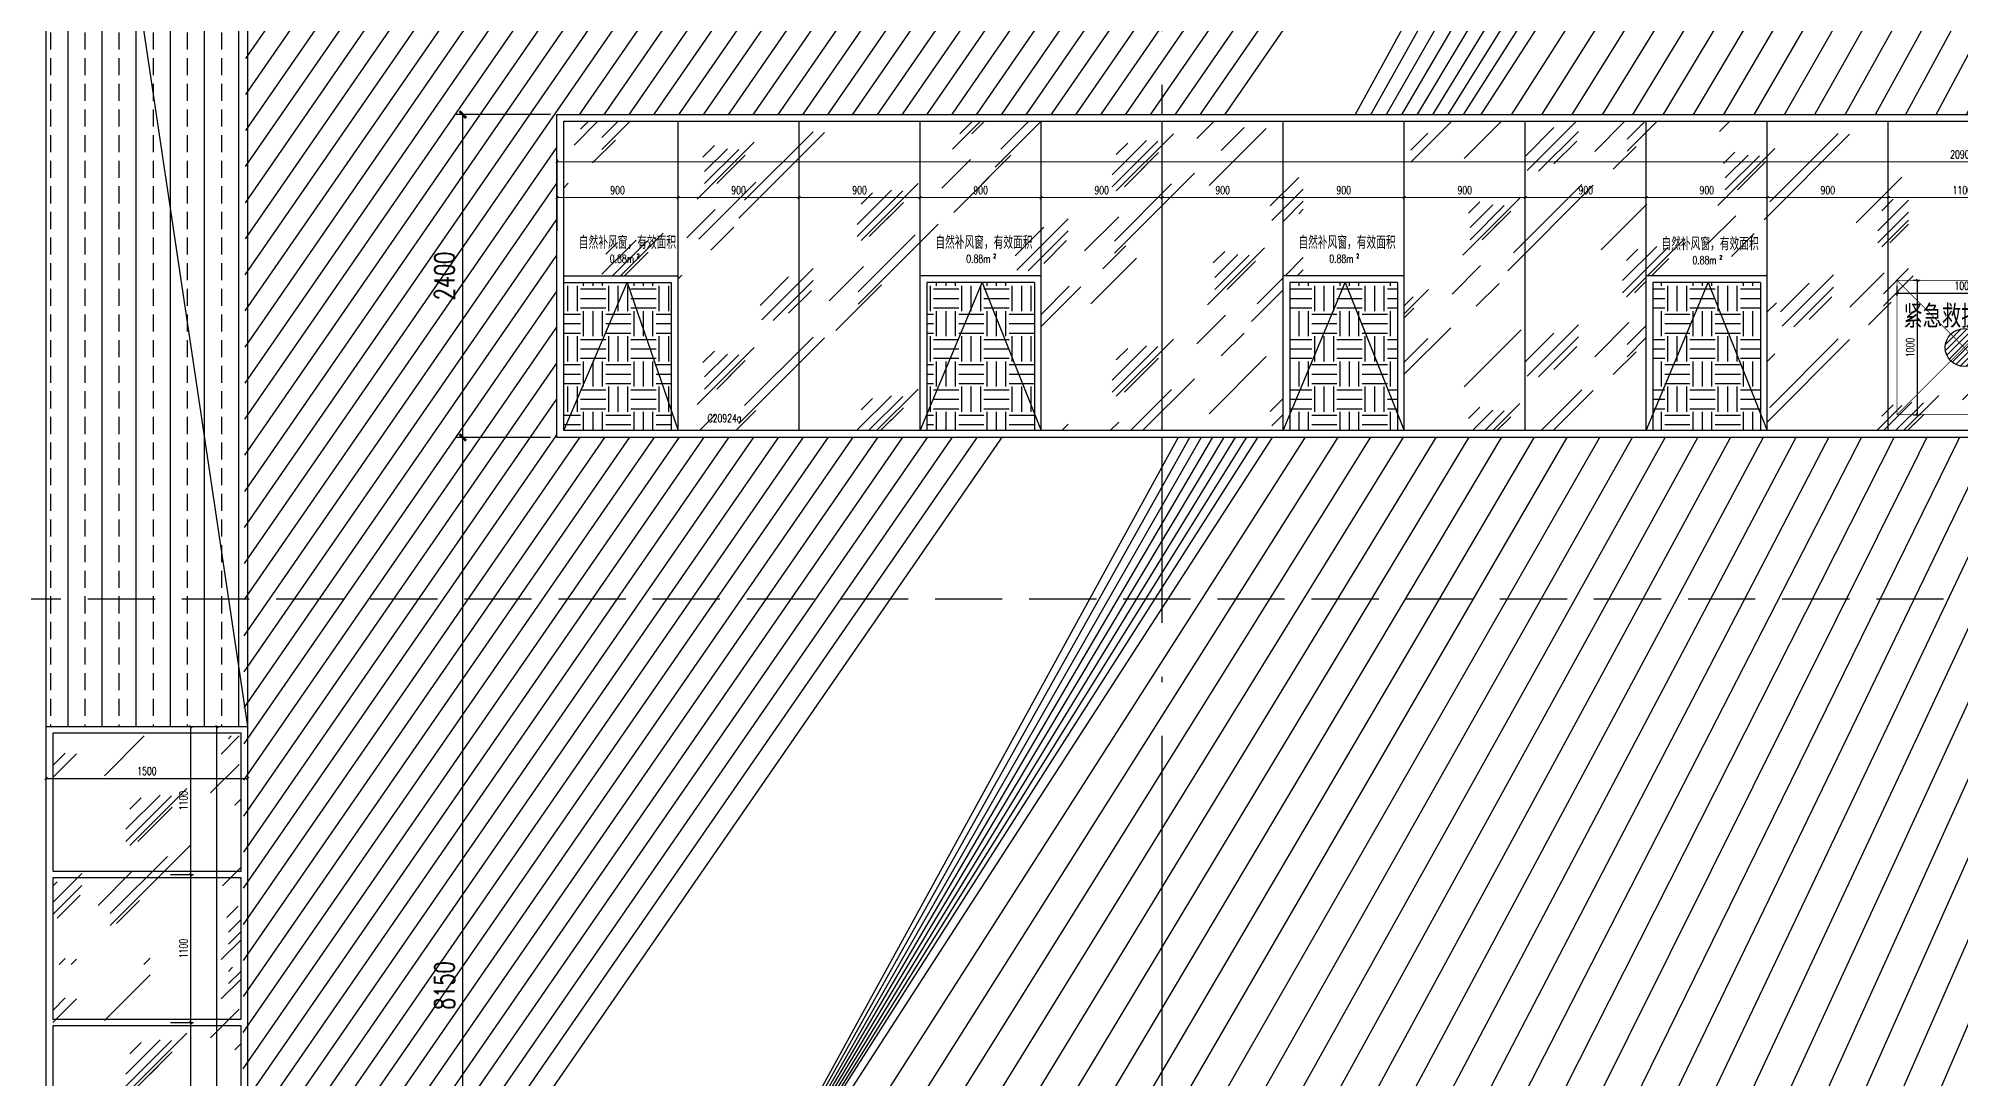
# Model space of a CAD drawing. Extents: x -4210259 to 293730, y -7499 to 868879.
# Drawn here: x -186656 to -172362, y 523021 to 530753 of the extents above; entities that cross this region are included whole.
import ezdxf

# ---------------------------------------------------------------- set-up
doc = ezdxf.new("R2010")
doc.units = 0
doc.header["$LTSCALE"] = 1000
doc.header["$MEASUREMENT"] = 0
for name, pattern in [('__DASH', [0.35, 0.25, -0.1]), ('DASH', [0.35, 0.25, -0.1]), ('DOTE', [2.42, 2, -0.2, 0.02, -0.2])]:
    doc.linetypes.add(name, pattern=pattern)
doc.layers.get('Defpoints').update_dxf_attribs({"color": 210})
for name, color, linetype in [('A-AXIS-DOTE', 14, 'DOTE'), ('A-AXIS-DP', 126, 'Continuous'), ('A-HATCH-2', 251, 'Continuous'), ('A-LIN-V', 9, 'Continuous'), ('A-WINDOW', 140, 'Continuous'), ('A-云线', 50, 'Continuous'), ('A-门窗表显示尺寸', 160, 'Continuous'), ('AS-WALL', 40, 'Continuous'), ('SPACE_HATCH', 8, 'Continuous'), ('参考线', 8, 'Continuous')]:
    doc.layers.add(name, color=color, linetype=linetype)
doc.layers.add('A-WALL-HATCH', color=8, linetype='Continuous', lineweight=13)
doc.layers.add('A-加建区域', color=47, linetype='Continuous', plot=False)
doc.styles.add('_TCH_DIM_T3', font='SIMPLEX', dxfattribs={"width": 0.705882, "bigfont": 'GBCBIG'})
doc.styles.add('_TCH_SPACE', font='SIMPLEX', dxfattribs={"height": 5, "bigfont": 'GBCBIG'})
doc.styles.add('A-DIM_T3', font='SIMPLEX', dxfattribs={"width": 0.705882, "bigfont": 'GBCBIG'})
doc.styles.add('A-STANDARD', font='SIMPLEX', dxfattribs={"bigfont": 'GBCBIG'})
doc.styles.add('STYLE1', font='')
doc.styles.get('STYLE1').set_extended_font_data('SimSun')
doc.dimstyles.new('_TCH_ARCH&&20', dxfattribs={"dimtxt": 59.5, "dimasz": 20, "dimexe": 20, "dimexo": 20, "dimgap": 25.25, "dimtad": 1, "dimdec": 0, "dimzin": 0, "dimdsep": 46, "dimtxsty": '_TCH_DIM_T3', "dimblk": 'ARCHTICK', "dimcen": 0.09, "dimclrt": 7, "dimazin": 2, "dimtfac": 1, "dimtdec": 0, "dimtix": 1, "dimtmove": 2, "dimatfit": 3, "dimfxl": 0, "dimtolj": 1, "dimtzin": 0, "dimarcsym": 0})
doc.dimstyles.new('_TCH_ARCH&&50', dxfattribs={"dimtxt": 148.75, "dimasz": 50, "dimexe": 50, "dimexo": 50, "dimgap": 63.125, "dimtad": 1, "dimdec": 0, "dimzin": 0, "dimdsep": 46, "dimtxsty": '_TCH_DIM_T3', "dimblk": 'ARCHTICK', "dimcen": 0.09, "dimclrt": 7, "dimazin": 2, "dimtfac": 1, "dimtdec": 0, "dimtix": 1, "dimtmove": 2, "dimatfit": 3, "dimfxl": 0, "dimtolj": 1, "dimtzin": 0, "dimarcsym": 0})
doc.dimstyles.new('A-DIM&&20', dxfattribs={"dimtxt": 59.5, "dimasz": 20, "dimexe": 20, "dimexo": 20, "dimgap": 25.25, "dimtad": 1, "dimdec": 0, "dimzin": 0, "dimdsep": 46, "dimtxsty": 'A-DIM_T3', "dimblk": 'ARCHTICK', "dimcen": 0.09, "dimclrt": 7, "dimazin": 2, "dimtfac": 1, "dimtdec": 0, "dimtix": 1, "dimtmove": 2, "dimatfit": 3, "dimfxl": 0, "dimtolj": 1, "dimtzin": 0, "dimarcsym": 0})
pattern_1 = [(0, (0, 0), (187.5, 187.5), [187.5, -187.5]), (0, (0, 70.31), (187.5, 187.5), [187.5, -187.5]), (0, (0, 140.62), (187.5, 187.5), [187.5, -187.5]), (90, (23.44, 164.06), (-187.5, 187.5), [187.5, -187.5]), (90, (93.75, 164.06), (-187.5, 187.5), [187.5, -187.5]), (90, (164.06, 164.06), (-187.5, 187.5), [187.5, -187.5])]

# ---------------------------------------------------------------- blocks, each defined once
blk = doc.blocks.new('_ArchTick')
at = {"color": 0, "linetype": 'ByBlock', "const_width": 0.4}
blk.add_lwpolyline([(-0.5, -0.5), (0.5, 0.5)], dxfattribs=at)
blk = doc.blocks.new('*D1228')
at = {"layer": 'A-门窗表显示尺寸', "color": 0, "lineweight": -2}
for p, q in [((-1802664, 520137), (-1802494, 520137)), ((-1802514, 519937), (-1802514, 520137)), ((-1802664, 519937), (-1802494, 519937))]:
    blk.add_line(p, q, dxfattribs=at)
at = {"layer": 'Defpoints', "color": 0}
for p in [(-1802684, 520137), (-1802514, 520137), (-1802684, 519937)]:
    blk.add_point(p, dxfattribs=at)
at = {"layer": 'A-门窗表显示尺寸', "color": 0, "lineweight": -2, "xscale": 20, "yscale": 20, "zscale": 20}
for p, rotation in [((-1802514, 520137), 90), ((-1802514, 519937), 270)]:
    blk.add_blockref('_ArchTick', p, dxfattribs=dict(at, rotation=rotation))
at = {"layer": 'A-门窗表显示尺寸', "color": 7, "insert": (-1802569, 520037), "char_height": 59.5, "attachment_point": 5, "rotation": 90, "style": '_TCH_DIM_T3'}
blk.add_mtext('\\A1;200', dxfattribs=at)
blk = doc.blocks.new('*D1229')
at = {"layer": 'A-门窗表显示尺寸', "color": 0, "lineweight": -2}
for p, q in [((-1802664, 521237), (-1802494, 521237)), ((-1802514, 520137), (-1802514, 521237)), ((-1802664, 520137), (-1802494, 520137))]:
    blk.add_line(p, q, dxfattribs=at)
at = {"layer": 'Defpoints', "color": 0}
for p in [(-1802684, 521237), (-1802514, 521237), (-1802684, 520137)]:
    blk.add_point(p, dxfattribs=at)
at = {"layer": 'A-门窗表显示尺寸', "color": 0, "lineweight": -2, "xscale": 20, "yscale": 20, "zscale": 20}
for p, rotation in [((-1802514, 521237), 90), ((-1802514, 520137), 270)]:
    blk.add_blockref('_ArchTick', p, dxfattribs=dict(at, rotation=rotation))
at = {"layer": 'A-门窗表显示尺寸', "color": 7, "insert": (-1802569, 520687), "char_height": 59.5, "attachment_point": 5, "rotation": 90, "style": '_TCH_DIM_T3'}
blk.add_mtext('\\A1;1100', dxfattribs=at)
blk = doc.blocks.new('*D1230')
at = {"layer": 'A-门窗表显示尺寸', "color": 0, "lineweight": -2}
for p, q in [((-1802664, 522337), (-1802494, 522337)), ((-1802514, 521237), (-1802514, 522337)), ((-1802664, 521237), (-1802494, 521237))]:
    blk.add_line(p, q, dxfattribs=at)
at = {"layer": 'Defpoints', "color": 0}
for p in [(-1802684, 522337), (-1802514, 522337), (-1802684, 521237)]:
    blk.add_point(p, dxfattribs=at)
at = {"layer": 'A-门窗表显示尺寸', "color": 0, "lineweight": -2, "xscale": 20, "yscale": 20, "zscale": 20}
for p, rotation in [((-1802514, 522337), 90), ((-1802514, 521237), 270)]:
    blk.add_blockref('_ArchTick', p, dxfattribs=dict(at, rotation=rotation))
at = {"layer": 'A-门窗表显示尺寸', "color": 7, "insert": (-1802569, 521787), "char_height": 59.5, "attachment_point": 5, "rotation": 90, "style": '_TCH_DIM_T3'}
blk.add_mtext('\\A1;1100', dxfattribs=at)
blk = doc.blocks.new('*D1231')
at = {"layer": 'A-门窗表显示尺寸', "color": 0, "lineweight": -2}
for p, q in [((-1802664, 523437), (-1802494, 523437)), ((-1802514, 522337), (-1802514, 523437)), ((-1802664, 522337), (-1802494, 522337))]:
    blk.add_line(p, q, dxfattribs=at)
at = {"layer": 'Defpoints', "color": 0}
for p in [(-1802684, 523437), (-1802514, 523437), (-1802684, 522337)]:
    blk.add_point(p, dxfattribs=at)
at = {"layer": 'A-门窗表显示尺寸', "color": 0, "lineweight": -2, "xscale": 20, "yscale": 20, "zscale": 20}
for p, rotation in [((-1802514, 523437), 90), ((-1802514, 522337), 270)]:
    blk.add_blockref('_ArchTick', p, dxfattribs=dict(at, rotation=rotation))
at = {"layer": 'A-门窗表显示尺寸', "color": 7, "insert": (-1802569, 522887), "char_height": 59.5, "attachment_point": 5, "rotation": 90, "style": '_TCH_DIM_T3'}
blk.add_mtext('\\A1;1100', dxfattribs=at)
blk = doc.blocks.new('*D1232')
at = {"layer": 'A-门窗表显示尺寸', "color": 0, "lineweight": -2}
for p, q in [((-1802664, 524537), (-1802494, 524537)), ((-1802514, 523437), (-1802514, 524537)), ((-1802664, 523437), (-1802494, 523437))]:
    blk.add_line(p, q, dxfattribs=at)
at = {"layer": 'Defpoints', "color": 0}
for p in [(-1802684, 524537), (-1802514, 524537), (-1802684, 523437)]:
    blk.add_point(p, dxfattribs=at)
at = {"layer": 'A-门窗表显示尺寸', "color": 0, "lineweight": -2, "xscale": 20, "yscale": 20, "zscale": 20}
for p, rotation in [((-1802514, 524537), 90), ((-1802514, 523437), 270)]:
    blk.add_blockref('_ArchTick', p, dxfattribs=dict(at, rotation=rotation))
at = {"layer": 'A-门窗表显示尺寸', "color": 7, "insert": (-1802569, 523987), "char_height": 59.5, "attachment_point": 5, "rotation": 90, "style": '_TCH_DIM_T3'}
blk.add_mtext('\\A1;1100', dxfattribs=at)
blk = doc.blocks.new('*D1233')
at = {"layer": 'A-门窗表显示尺寸', "color": 0, "lineweight": -2}
for p, q in [((-1802664, 525637), (-1802494, 525637)), ((-1802514, 524537), (-1802514, 525637)), ((-1802664, 524537), (-1802494, 524537))]:
    blk.add_line(p, q, dxfattribs=at)
at = {"layer": 'Defpoints', "color": 0}
for p in [(-1802684, 525637), (-1802514, 525637), (-1802684, 524537)]:
    blk.add_point(p, dxfattribs=at)
at = {"layer": 'A-门窗表显示尺寸', "color": 0, "lineweight": -2, "xscale": 20, "yscale": 20, "zscale": 20}
for p, rotation in [((-1802514, 525637), 90), ((-1802514, 524537), 270)]:
    blk.add_blockref('_ArchTick', p, dxfattribs=dict(at, rotation=rotation))
at = {"layer": 'A-门窗表显示尺寸', "color": 7, "insert": (-1802569, 525087), "char_height": 59.5, "attachment_point": 5, "rotation": 90, "style": '_TCH_DIM_T3'}
blk.add_mtext('\\A1;1100', dxfattribs=at)
blk = doc.blocks.new('*D1234')
at = {"layer": 'A-门窗表显示尺寸', "color": 0, "lineweight": -2}
for p, q in [((-1802644, 525637), (-1802300, 525637)), ((-1802320, 517237), (-1802320, 525637)), ((-1802644, 517237), (-1802300, 517237))]:
    blk.add_line(p, q, dxfattribs=at)
at = {"layer": 'Defpoints', "color": 0}
for p in [(-1802664, 525637), (-1802320, 525637), (-1802664, 517237)]:
    blk.add_point(p, dxfattribs=at)
at = {"layer": 'A-门窗表显示尺寸', "color": 0, "lineweight": -2, "xscale": 20, "yscale": 20, "zscale": 20}
for p, rotation in [((-1802320, 525637), 90), ((-1802320, 517237), 270)]:
    blk.add_blockref('_ArchTick', p, dxfattribs=dict(at, rotation=rotation))
at = {"layer": 'A-门窗表显示尺寸', "color": 7, "insert": (-1802375, 521437), "char_height": 59.5, "attachment_point": 5, "rotation": 90, "style": '_TCH_DIM_T3'}
blk.add_mtext('\\A1;8400', dxfattribs=at)
blk = doc.blocks.new('*D1235')
at = {"layer": 'A-门窗表显示尺寸', "color": 0, "lineweight": -2}
for p, q in [((-1803590, 525103), (-1803590, 525272)), ((-1803590, 525252), (-1802090, 525252)), ((-1802090, 525103), (-1802090, 525272))]:
    blk.add_line(p, q, dxfattribs=at)
at = {"layer": 'Defpoints', "color": 0}
for p in [(-1802090, 525252), (-1803590, 525083), (-1802090, 525083)]:
    blk.add_point(p, dxfattribs=at)
at = {"layer": 'A-门窗表显示尺寸', "color": 0, "lineweight": -2, "xscale": 20, "yscale": 20, "zscale": 20, "rotation": 180}
blk.add_blockref('_ArchTick', (-1803590, 525252), dxfattribs=at)
at = {"layer": 'A-门窗表显示尺寸', "color": 0, "lineweight": -2, "xscale": 20, "yscale": 20, "zscale": 20}
blk.add_blockref('_ArchTick', (-1802090, 525252), dxfattribs=at)
at = {"layer": 'A-门窗表显示尺寸', "color": 7, "insert": (-1802840, 525307), "char_height": 59.5, "attachment_point": 5, "style": 'A-DIM_T3'}
blk.add_mtext('\\A1;1500', dxfattribs=at)
blk = doc.blocks.new('*D1507')
at = {"layer": 'A-加建区域', "color": 0, "lineweight": -2}
for p, q in [((-213333, 538419), (-213333, 538345)), ((-213333, 538365), (-212333, 538365)), ((-212333, 538419), (-212333, 538345))]:
    blk.add_line(p, q, dxfattribs=at)
at = {"layer": 'Defpoints', "color": 0}
for p in [(-213333, 538439), (-212333, 538439), (-212333, 538365)]:
    blk.add_point(p, dxfattribs=at)
at = {"layer": 'A-加建区域', "color": 0, "lineweight": -2, "xscale": 20, "yscale": 20, "zscale": 20, "rotation": 180}
blk.add_blockref('_ArchTick', (-213333, 538365), dxfattribs=at)
at = {"layer": 'A-加建区域', "color": 0, "lineweight": -2, "xscale": 20, "yscale": 20, "zscale": 20}
blk.add_blockref('_ArchTick', (-212333, 538365), dxfattribs=at)
at = {"layer": 'A-加建区域', "color": 7, "insert": (-212833, 538420), "char_height": 59.5, "attachment_point": 5, "style": '_TCH_DIM_T3'}
blk.add_mtext('\\A1;1000', dxfattribs=at)
blk = doc.blocks.new('*D1508')
at = {"layer": 'A-加建区域', "color": 0, "lineweight": -2}
for p, q in [((-213211, 538460), (-213160, 538460)), ((-213180, 537460), (-213180, 538460)), ((-213211, 537460), (-213160, 537460))]:
    blk.add_line(p, q, dxfattribs=at)
at = {"layer": 'Defpoints', "color": 0}
for p in [(-213231, 538460), (-213180, 538460), (-213231, 537460)]:
    blk.add_point(p, dxfattribs=at)
at = {"layer": 'A-加建区域', "color": 0, "lineweight": -2, "xscale": 20, "yscale": 20, "zscale": 20}
for p, rotation in [((-213180, 538460), 90), ((-213180, 537460), 270)]:
    blk.add_blockref('_ArchTick', p, dxfattribs=dict(at, rotation=rotation))
at = {"layer": 'A-加建区域', "color": 7, "insert": (-213235, 537960), "char_height": 59.5, "attachment_point": 5, "rotation": 90, "style": '_TCH_DIM_T3'}
blk.add_mtext('\\A1;1000', dxfattribs=at)
blk = doc.blocks.new('*D1455')
at = {"layer": 'A-门窗表显示尺寸', "color": 0, "lineweight": -2}
for p, q in [((-182799, 543091), (-182799, 543358)), ((-182799, 543338), (-161899, 543338)), ((-161899, 543091), (-161899, 543358))]:
    blk.add_line(p, q, dxfattribs=at)
at = {"layer": 'Defpoints', "color": 0}
for p in [(-161899, 543338), (-182799, 543071), (-161899, 543071)]:
    blk.add_point(p, dxfattribs=at)
at = {"layer": 'A-门窗表显示尺寸', "color": 0, "lineweight": -2, "xscale": 20, "yscale": 20, "zscale": 20, "rotation": 180}
blk.add_blockref('_ArchTick', (-182799, 543338), dxfattribs=at)
at = {"layer": 'A-门窗表显示尺寸', "color": 0, "lineweight": -2, "xscale": 20, "yscale": 20, "zscale": 20}
blk.add_blockref('_ArchTick', (-161899, 543338), dxfattribs=at)
at = {"layer": 'A-门窗表显示尺寸', "color": 7, "insert": (-172349, 543393), "char_height": 59.5, "attachment_point": 5, "style": 'A-DIM_T3'}
blk.add_mtext('\\A1;20900', dxfattribs=at)
blk = doc.blocks.new('*D1469')
at = {"layer": 'A-门窗表显示尺寸', "color": 0, "lineweight": -2}
for p, q in [((-172899, 542824), (-172899, 543092)), ((-172899, 543072), (-171799, 543072)), ((-171799, 542824), (-171799, 543092))]:
    blk.add_line(p, q, dxfattribs=at)
at = {"layer": 'Defpoints', "color": 0}
for p in [(-171799, 543072), (-172899, 542804), (-171799, 542804)]:
    blk.add_point(p, dxfattribs=at)
at = {"layer": 'A-门窗表显示尺寸', "color": 0, "lineweight": -2, "xscale": 20, "yscale": 20, "zscale": 20, "rotation": 180}
blk.add_blockref('_ArchTick', (-172899, 543072), dxfattribs=at)
at = {"layer": 'A-门窗表显示尺寸', "color": 0, "lineweight": -2, "xscale": 20, "yscale": 20, "zscale": 20}
blk.add_blockref('_ArchTick', (-171799, 543072), dxfattribs=at)
at = {"layer": 'A-门窗表显示尺寸', "color": 7, "insert": (-172349, 543127), "char_height": 59.5, "attachment_point": 5, "style": 'A-DIM_T3'}
blk.add_mtext('\\A1;1100', dxfattribs=at)
blk = doc.blocks.new('*D1470')
at = {"layer": 'A-门窗表显示尺寸', "color": 0, "lineweight": -2}
for p, q in [((-173799, 542824), (-173799, 543092)), ((-173799, 543072), (-172899, 543072)), ((-172899, 542824), (-172899, 543092))]:
    blk.add_line(p, q, dxfattribs=at)
at = {"layer": 'Defpoints', "color": 0}
for p in [(-172899, 543072), (-173799, 542804), (-172899, 542804)]:
    blk.add_point(p, dxfattribs=at)
at = {"layer": 'A-门窗表显示尺寸', "color": 0, "lineweight": -2, "xscale": 20, "yscale": 20, "zscale": 20, "rotation": 180}
blk.add_blockref('_ArchTick', (-173799, 543072), dxfattribs=at)
at = {"layer": 'A-门窗表显示尺寸', "color": 0, "lineweight": -2, "xscale": 20, "yscale": 20, "zscale": 20}
blk.add_blockref('_ArchTick', (-172899, 543072), dxfattribs=at)
at = {"layer": 'A-门窗表显示尺寸', "color": 7, "insert": (-173349, 543127), "char_height": 59.5, "attachment_point": 5, "style": 'A-DIM_T3'}
blk.add_mtext('\\A1;900', dxfattribs=at)
blk = doc.blocks.new('*D1471')
at = {"layer": 'A-门窗表显示尺寸', "color": 0, "lineweight": -2}
for p, q in [((-174699, 542824), (-174699, 543092)), ((-174699, 543072), (-173799, 543072)), ((-173799, 542824), (-173799, 543092))]:
    blk.add_line(p, q, dxfattribs=at)
at = {"layer": 'Defpoints', "color": 0}
for p in [(-173799, 543072), (-174699, 542804), (-173799, 542804)]:
    blk.add_point(p, dxfattribs=at)
at = {"layer": 'A-门窗表显示尺寸', "color": 0, "lineweight": -2, "xscale": 20, "yscale": 20, "zscale": 20, "rotation": 180}
blk.add_blockref('_ArchTick', (-174699, 543072), dxfattribs=at)
at = {"layer": 'A-门窗表显示尺寸', "color": 0, "lineweight": -2, "xscale": 20, "yscale": 20, "zscale": 20}
blk.add_blockref('_ArchTick', (-173799, 543072), dxfattribs=at)
at = {"layer": 'A-门窗表显示尺寸', "color": 7, "insert": (-174249, 543127), "char_height": 59.5, "attachment_point": 5, "style": 'A-DIM_T3'}
blk.add_mtext('\\A1;900', dxfattribs=at)
blk = doc.blocks.new('*D1472')
at = {"layer": 'A-门窗表显示尺寸', "color": 0, "lineweight": -2}
for p, q in [((-175599, 542824), (-175599, 543092)), ((-175599, 543072), (-174699, 543072)), ((-174699, 542824), (-174699, 543092))]:
    blk.add_line(p, q, dxfattribs=at)
at = {"layer": 'Defpoints', "color": 0}
for p in [(-174699, 543072), (-175599, 542804), (-174699, 542804)]:
    blk.add_point(p, dxfattribs=at)
at = {"layer": 'A-门窗表显示尺寸', "color": 0, "lineweight": -2, "xscale": 20, "yscale": 20, "zscale": 20, "rotation": 180}
blk.add_blockref('_ArchTick', (-175599, 543072), dxfattribs=at)
at = {"layer": 'A-门窗表显示尺寸', "color": 0, "lineweight": -2, "xscale": 20, "yscale": 20, "zscale": 20}
blk.add_blockref('_ArchTick', (-174699, 543072), dxfattribs=at)
at = {"layer": 'A-门窗表显示尺寸', "color": 7, "insert": (-175149, 543127), "char_height": 59.5, "attachment_point": 5, "style": 'A-DIM_T3'}
blk.add_mtext('\\A1;900', dxfattribs=at)
blk = doc.blocks.new('*D1473')
at = {"layer": 'A-门窗表显示尺寸', "color": 0, "lineweight": -2}
for p, q in [((-176499, 542824), (-176499, 543092)), ((-176499, 543072), (-175599, 543072)), ((-175599, 542824), (-175599, 543092))]:
    blk.add_line(p, q, dxfattribs=at)
at = {"layer": 'Defpoints', "color": 0}
for p in [(-175599, 543072), (-176499, 542804), (-175599, 542804)]:
    blk.add_point(p, dxfattribs=at)
at = {"layer": 'A-门窗表显示尺寸', "color": 0, "lineweight": -2, "xscale": 20, "yscale": 20, "zscale": 20, "rotation": 180}
blk.add_blockref('_ArchTick', (-176499, 543072), dxfattribs=at)
at = {"layer": 'A-门窗表显示尺寸', "color": 0, "lineweight": -2, "xscale": 20, "yscale": 20, "zscale": 20}
blk.add_blockref('_ArchTick', (-175599, 543072), dxfattribs=at)
at = {"layer": 'A-门窗表显示尺寸', "color": 7, "insert": (-176049, 543127), "char_height": 59.5, "attachment_point": 5, "style": 'A-DIM_T3'}
blk.add_mtext('\\A1;900', dxfattribs=at)
blk = doc.blocks.new('*D1474')
at = {"layer": 'A-门窗表显示尺寸', "color": 0, "lineweight": -2}
for p, q in [((-177399, 542824), (-177399, 543092)), ((-177399, 543072), (-176499, 543072)), ((-176499, 542824), (-176499, 543092))]:
    blk.add_line(p, q, dxfattribs=at)
at = {"layer": 'Defpoints', "color": 0}
for p in [(-176499, 543072), (-177399, 542804), (-176499, 542804)]:
    blk.add_point(p, dxfattribs=at)
at = {"layer": 'A-门窗表显示尺寸', "color": 0, "lineweight": -2, "xscale": 20, "yscale": 20, "zscale": 20, "rotation": 180}
blk.add_blockref('_ArchTick', (-177399, 543072), dxfattribs=at)
at = {"layer": 'A-门窗表显示尺寸', "color": 0, "lineweight": -2, "xscale": 20, "yscale": 20, "zscale": 20}
blk.add_blockref('_ArchTick', (-176499, 543072), dxfattribs=at)
at = {"layer": 'A-门窗表显示尺寸', "color": 7, "insert": (-176949, 543127), "char_height": 59.5, "attachment_point": 5, "style": 'A-DIM_T3'}
blk.add_mtext('\\A1;900', dxfattribs=at)
blk = doc.blocks.new('*D1475')
at = {"layer": 'A-门窗表显示尺寸', "color": 0, "lineweight": -2}
for p, q in [((-178299, 542824), (-178299, 543092)), ((-178299, 543072), (-177399, 543072)), ((-177399, 542824), (-177399, 543092))]:
    blk.add_line(p, q, dxfattribs=at)
at = {"layer": 'Defpoints', "color": 0}
for p in [(-177399, 543072), (-178299, 542804), (-177399, 542804)]:
    blk.add_point(p, dxfattribs=at)
at = {"layer": 'A-门窗表显示尺寸', "color": 0, "lineweight": -2, "xscale": 20, "yscale": 20, "zscale": 20, "rotation": 180}
blk.add_blockref('_ArchTick', (-178299, 543072), dxfattribs=at)
at = {"layer": 'A-门窗表显示尺寸', "color": 0, "lineweight": -2, "xscale": 20, "yscale": 20, "zscale": 20}
blk.add_blockref('_ArchTick', (-177399, 543072), dxfattribs=at)
at = {"layer": 'A-门窗表显示尺寸', "color": 7, "insert": (-177849, 543127), "char_height": 59.5, "attachment_point": 5, "style": 'A-DIM_T3'}
blk.add_mtext('\\A1;900', dxfattribs=at)
blk = doc.blocks.new('*D1476')
at = {"layer": 'A-门窗表显示尺寸', "color": 0, "lineweight": -2}
for p, q in [((-179199, 542824), (-179199, 543092)), ((-179199, 543072), (-178299, 543072)), ((-178299, 542824), (-178299, 543092))]:
    blk.add_line(p, q, dxfattribs=at)
at = {"layer": 'Defpoints', "color": 0}
for p in [(-178299, 543072), (-179199, 542804), (-178299, 542804)]:
    blk.add_point(p, dxfattribs=at)
at = {"layer": 'A-门窗表显示尺寸', "color": 0, "lineweight": -2, "xscale": 20, "yscale": 20, "zscale": 20, "rotation": 180}
blk.add_blockref('_ArchTick', (-179199, 543072), dxfattribs=at)
at = {"layer": 'A-门窗表显示尺寸', "color": 0, "lineweight": -2, "xscale": 20, "yscale": 20, "zscale": 20}
blk.add_blockref('_ArchTick', (-178299, 543072), dxfattribs=at)
at = {"layer": 'A-门窗表显示尺寸', "color": 7, "insert": (-178749, 543127), "char_height": 59.5, "attachment_point": 5, "style": 'A-DIM_T3'}
blk.add_mtext('\\A1;900', dxfattribs=at)
blk = doc.blocks.new('*D1477')
at = {"layer": 'A-门窗表显示尺寸', "color": 0, "lineweight": -2}
for p, q in [((-180099, 542824), (-180099, 543092)), ((-180099, 543072), (-179199, 543072)), ((-179199, 542824), (-179199, 543092))]:
    blk.add_line(p, q, dxfattribs=at)
at = {"layer": 'Defpoints', "color": 0}
for p in [(-179199, 543072), (-180099, 542804), (-179199, 542804)]:
    blk.add_point(p, dxfattribs=at)
at = {"layer": 'A-门窗表显示尺寸', "color": 0, "lineweight": -2, "xscale": 20, "yscale": 20, "zscale": 20, "rotation": 180}
blk.add_blockref('_ArchTick', (-180099, 543072), dxfattribs=at)
at = {"layer": 'A-门窗表显示尺寸', "color": 0, "lineweight": -2, "xscale": 20, "yscale": 20, "zscale": 20}
blk.add_blockref('_ArchTick', (-179199, 543072), dxfattribs=at)
at = {"layer": 'A-门窗表显示尺寸', "color": 7, "insert": (-179649, 543127), "char_height": 59.5, "attachment_point": 5, "style": 'A-DIM_T3'}
blk.add_mtext('\\A1;900', dxfattribs=at)
blk = doc.blocks.new('*D1478')
at = {"layer": 'A-门窗表显示尺寸', "color": 0, "lineweight": -2}
for p, q in [((-180999, 542824), (-180999, 543092)), ((-180999, 543072), (-180099, 543072)), ((-180099, 542824), (-180099, 543092))]:
    blk.add_line(p, q, dxfattribs=at)
at = {"layer": 'Defpoints', "color": 0}
for p in [(-180099, 543072), (-180999, 542804), (-180099, 542804)]:
    blk.add_point(p, dxfattribs=at)
at = {"layer": 'A-门窗表显示尺寸', "color": 0, "lineweight": -2, "xscale": 20, "yscale": 20, "zscale": 20, "rotation": 180}
blk.add_blockref('_ArchTick', (-180999, 543072), dxfattribs=at)
at = {"layer": 'A-门窗表显示尺寸', "color": 0, "lineweight": -2, "xscale": 20, "yscale": 20, "zscale": 20}
blk.add_blockref('_ArchTick', (-180099, 543072), dxfattribs=at)
at = {"layer": 'A-门窗表显示尺寸', "color": 7, "insert": (-180549, 543127), "char_height": 59.5, "attachment_point": 5, "style": 'A-DIM_T3'}
blk.add_mtext('\\A1;900', dxfattribs=at)
blk = doc.blocks.new('*D1479')
at = {"layer": 'A-门窗表显示尺寸', "color": 0, "lineweight": -2}
for p, q in [((-181899, 542824), (-181899, 543092)), ((-181899, 543072), (-180999, 543072)), ((-180999, 542824), (-180999, 543092))]:
    blk.add_line(p, q, dxfattribs=at)
at = {"layer": 'Defpoints', "color": 0}
for p in [(-180999, 543072), (-181899, 542804), (-180999, 542804)]:
    blk.add_point(p, dxfattribs=at)
at = {"layer": 'A-门窗表显示尺寸', "color": 0, "lineweight": -2, "xscale": 20, "yscale": 20, "zscale": 20, "rotation": 180}
blk.add_blockref('_ArchTick', (-181899, 543072), dxfattribs=at)
at = {"layer": 'A-门窗表显示尺寸', "color": 0, "lineweight": -2, "xscale": 20, "yscale": 20, "zscale": 20}
blk.add_blockref('_ArchTick', (-180999, 543072), dxfattribs=at)
at = {"layer": 'A-门窗表显示尺寸', "color": 7, "insert": (-181449, 543127), "char_height": 59.5, "attachment_point": 5, "style": 'A-DIM_T3'}
blk.add_mtext('\\A1;900', dxfattribs=at)
blk = doc.blocks.new('*D1480')
at = {"layer": 'A-门窗表显示尺寸', "color": 0, "lineweight": -2}
for p, q in [((-182799, 542824), (-182799, 543092)), ((-182799, 543072), (-181899, 543072)), ((-181899, 542824), (-181899, 543092))]:
    blk.add_line(p, q, dxfattribs=at)
at = {"layer": 'Defpoints', "color": 0}
for p in [(-181899, 543072), (-182799, 542804), (-181899, 542804)]:
    blk.add_point(p, dxfattribs=at)
at = {"layer": 'A-门窗表显示尺寸', "color": 0, "lineweight": -2, "xscale": 20, "yscale": 20, "zscale": 20, "rotation": 180}
blk.add_blockref('_ArchTick', (-182799, 543072), dxfattribs=at)
at = {"layer": 'A-门窗表显示尺寸', "color": 0, "lineweight": -2, "xscale": 20, "yscale": 20, "zscale": 20}
blk.add_blockref('_ArchTick', (-181899, 543072), dxfattribs=at)
at = {"layer": 'A-门窗表显示尺寸', "color": 7, "insert": (-182349, 543127), "char_height": 59.5, "attachment_point": 5, "style": 'A-DIM_T3'}
blk.add_mtext('\\A1;900', dxfattribs=at)
blk = doc.blocks.new('*D165')
at = {"layer": 'A-AXIS-DP', "color": 0, "lineweight": -2}
for p, q in [((-182849, 527787), (-183550, 527787)), ((-183500, 519637), (-183500, 527787)), ((-182849, 519637), (-183550, 519637))]:
    blk.add_line(p, q, dxfattribs=at)
at = {"layer": 'Defpoints', "color": 0}
for p in [(-183500, 527787), (-182799, 527787), (-182799, 519637)]:
    blk.add_point(p, dxfattribs=at)
at = {"layer": 'A-AXIS-DP', "color": 0, "lineweight": -2, "xscale": 50, "yscale": 50, "zscale": 50}
for p, rotation in [((-183500, 527787), 90), ((-183500, 519637), 270)]:
    blk.add_blockref('_ArchTick', p, dxfattribs=dict(at, rotation=rotation))
at = {"layer": 'A-AXIS-DP', "color": 7, "insert": (-183637, 523712), "char_height": 148.8, "attachment_point": 5, "rotation": 90, "style": '_TCH_DIM_T3'}
blk.add_mtext('\\A1;8150', dxfattribs=at)
blk = doc.blocks.new('*D166')
at = {"layer": 'A-AXIS-DP', "color": 0, "lineweight": -2}
for p, q in [((-182849, 530187), (-183550, 530187)), ((-183500, 527787), (-183500, 530187)), ((-182849, 527787), (-183550, 527787))]:
    blk.add_line(p, q, dxfattribs=at)
at = {"layer": 'Defpoints', "color": 0}
for p in [(-183500, 530187), (-182799, 530187), (-182799, 527787)]:
    blk.add_point(p, dxfattribs=at)
at = {"layer": 'A-AXIS-DP', "color": 0, "lineweight": -2, "xscale": 50, "yscale": 50, "zscale": 50}
for p, rotation in [((-183500, 530187), 90), ((-183500, 527787), 270)]:
    blk.add_blockref('_ArchTick', p, dxfattribs=dict(at, rotation=rotation))
at = {"layer": 'A-AXIS-DP', "color": 7, "insert": (-183637, 528987), "char_height": 148.8, "attachment_point": 5, "rotation": 90, "style": '_TCH_DIM_T3'}
blk.add_mtext('\\A1;2400', dxfattribs=at)
blk = doc.blocks.new('C1454')
at = {"layer": 'A-HATCH-2'}
h = blk.add_hatch(dxfattribs=at)
h.set_pattern_fill('ANSI38', color=256, scale=50)
h.set_pattern_definition([(45, (0, 0), (-56.1266008, 56.1266008), []), (135, (0, 0), (-168.3798023, 56.1266008), [198.4375, -119.0625])])
h.paths.add_polyline_path([(-1803590.4, 520137.5), (-1802090.4, 520137.5), (-1802090.4, 519937.5), (-1803590.4, 519937.5)])
at = {"layer": 'A-WALL-HATCH'}
h = blk.add_hatch(dxfattribs=at)
h.set_pattern_fill('玻璃2', color=256, scale=100)
h.set_pattern_definition([(45, (2950370, 40), (0, 1527.35065), [600, -360, 600, -360, 240, -523.28157]), (45, (2950340, 70), (0, 1527.35065), [480, -600, 360, -360, 420, -463.28157]), (45, (2950340, 160), (0, 1527.35065), [360, -720, 240, -360, 540, -463.28157]), (45, (2950430, 70), (0, 1527.35065), [360, -720, 300, -1303.2815]), (45, (2950520, 160), (0, 1527.35065), [180, -900, 120, -1483.2815]), (45, (2950370, 310), (0, 1527.35065), [120, -900, 120, -480, 300, -763.28157]), (45, (2950910, 220), (0, 1527.35065), [600, -900, 720, -475.28157]), (45, (2950910, 130), (0, 1527.35065), [840, -600, 900, -355.28157]), (45, (2951060, 250), (0, -1697.05627), [600, -840, 480, -763.28157]), (45, (2950970, 430), (0, 1527.35065), [300, -1200, 360, -823.28157]), (45, (2951150, 340), (0, 1527.35065), [240, -1200, 240, -1003.2815])])
h.paths.add_polyline_path([(-1803540.4, 523867.5), (-1802140.4, 523867.5), (-1802140.4, 525567.5), (-1803540.4, 525567.5)])
h = blk.add_hatch(dxfattribs=at)
h.set_pattern_fill('玻璃2', color=256, scale=100)
h.set_pattern_definition([(45, (2950370, -1780), (0, 1527.35065), [600, -360, 600, -360, 240, -523.28157]), (45, (2950340, -1750), (0, 1527.35065), [480, -600, 360, -360, 420, -463.28157]), (45, (2950340, -1660), (0, 1527.35065), [360, -720, 240, -360, 540, -463.28157]), (45, (2950430, -1750), (0, 1527.35065), [360, -720, 300, -1303.2815]), (45, (2950520, -1660), (0, 1527.35065), [180, -900, 120, -1483.2815]), (45, (2950370, -1510), (0, 1527.35065), [120, -900, 120, -480, 300, -763.28157]), (45, (2950910, -1600), (0, 1527.35065), [600, -900, 720, -475.28157]), (45, (2950910, -1690), (0, 1527.35065), [840, -600, 900, -355.28157]), (45, (2951060, -1570), (0, -1697.05627), [600, -840, 480, -763.28157]), (45, (2950970, -1390), (0, 1527.35065), [300, -1200, 360, -823.28157]), (45, (2951150, -1480), (0, 1527.35065), [240, -1200, 240, -1003.2815])])
h.paths.add_polyline_path([(-1802140.4, 522332.5), (-1803540.4, 522332.5), (-1803540.4, 522047.5), (-1802140.4, 522047.5)])
h.paths.add_polyline_path([(-1803540.4, 522382.5), (-1802140.4, 522382.5), (-1802140.4, 523847.5), (-1803540.4, 523847.5)])
h = blk.add_hatch(dxfattribs=at)
h.set_pattern_fill('玻璃2', color=256, scale=100)
h.set_pattern_definition([(45, (2950370, -3595), (0, 1527.35065), [600, -360, 600, -360, 240, -523.28157]), (45, (2950340, -3565), (0, 1527.35065), [480, -600, 360, -360, 420, -463.28157]), (45, (2950340, -3475), (0, 1527.35065), [360, -720, 240, -360, 540, -463.28157]), (45, (2950430, -3565), (0, 1527.35065), [360, -720, 300, -1303.2815]), (45, (2950520, -3475), (0, 1527.35065), [180, -900, 120, -1483.2815]), (45, (2950370, -3325), (0, 1527.35065), [120, -900, 120, -480, 300, -763.28157]), (45, (2950910, -3415), (0, 1527.35065), [600, -900, 720, -475.28157]), (45, (2950910, -3505), (0, 1527.35065), [840, -600, 900, -355.28157]), (45, (2951060, -3385), (0, -1697.05627), [600, -840, 480, -763.28157]), (45, (2950970, -3205), (0, 1527.35065), [300, -1200, 360, -823.28157]), (45, (2951150, -3295), (0, 1527.35065), [240, -1200, 240, -1003.2815])])
h.paths.add_polyline_path([(-1803540.4, 520232.5), (-1802140.4, 520232.5), (-1802140.4, 522032.5), (-1803540.4, 522032.5)])
at = {"layer": 'A-LIN-V'}
for p, q in [((-1803590.4, 525637.5), (-1802090.4, 525637.5)), ((-1803590.4, 520137.5), (-1802190.4, 520137.5))]:
    blk.add_line(p, q, dxfattribs=at)
at = {"layer": 'A-WALL-HATCH'}
blk.add_line((-1802314.3, 519937.5), (-1802314.3, 520137.5), dxfattribs=at)
at = {"layer": 'A-WINDOW'}
for p, q in [((-1803590.4, 520117.5), (-1803590.4, 525637.5)), ((-1803590.4, 525637.5), (-1802090.4, 525637.5)), ((-1802090.4, 520117.5), (-1802090.4, 525637.5)), ((-1803590.4, 520137.5), (-1802090.4, 520137.5))]:
    blk.add_line(p, q, dxfattribs=at)
for points in [[(-1803540.4, 524562.5), (-1802140.4, 524562.5), (-1802140.4, 525587.5), (-1803540.4, 525587.5)], [(-1803540.4, 523462.5), (-1802140.4, 523462.5), (-1802140.4, 524512.5), (-1803540.4, 524512.5)], [(-1803540.4, 522362.5), (-1802140.4, 522362.5), (-1802140.4, 523412.5), (-1803540.4, 523412.5)], [(-1803540.4, 522312.5), (-1803540.4, 521262.5), (-1802140.4, 521262.5), (-1802140.4, 522312.5)], [(-1803540.4, 520187.5), (-1802140.4, 520187.5), (-1802140.4, 521212.5), (-1803540.4, 521212.5)], [(-1803590.4, 520137.5), (-1802090.4, 520137.5), (-1802090.4, 519937.5), (-1803590.4, 519937.5)]]:
    blk.add_lwpolyline(points, close=True, dxfattribs=at)
at = {"layer": 'A-门窗表显示尺寸'}
for p1, p2, distance, dimstyle, picture, middle in [((-1802684.3, 524537.5), (-1802684.3, 525637.5), -170, '_TCH_ARCH&&20', '*D1233', (-1802569.3, 525087.5)), ((-1802664.3, 517237.5), (-1802664.3, 525637.5), -344.3, '_TCH_ARCH&&20', '*D1234', (-1802375, 521437.5)), ((-1803590.4, 525082.5), (-1802090.4, 525082.5), 169.5, 'A-DIM&&20', '*D1235', (-1802840.4, 525307)), ((-1802684.3, 523437.5), (-1802684.3, 524537.5), -170, '_TCH_ARCH&&20', '*D1232', (-1802569.3, 523987.5)), ((-1802684.3, 522337.5), (-1802684.3, 523437.5), -170, '_TCH_ARCH&&20', '*D1231', (-1802569.3, 522887.5)), ((-1802684.3, 521237.5), (-1802684.3, 522337.5), -170, '_TCH_ARCH&&20', '*D1230', (-1802569.3, 521787.5)), ((-1802684.3, 520137.5), (-1802684.3, 521237.5), -170, '_TCH_ARCH&&20', '*D1229', (-1802569.3, 520687.5)), ((-1802684.3, 519937.5), (-1802684.3, 520137.5), -170, '_TCH_ARCH&&20', '*D1228', (-1802569.3, 520037.5))]:
    dim = blk.add_aligned_dim(p1=p1, p2=p2, distance=distance, dimstyle=dimstyle, dxfattribs=at)
    dim.commit()
    dim.dimension.update_dxf_attribs({"geometry": picture, "text_midpoint": middle})
blk = doc.blocks.new('w432432')
at = {"layer": 'A-加建区域'}
h = blk.add_hatch(dxfattribs=at)
h.set_pattern_fill('ANSI31', color=256, scale=20)
h.set_pattern_definition([(45, (-1625650.35, -1064386.833), (-22.4506403, 22.4506403), [])])
edge = h.paths.add_edge_path()
edge.add_arc((-212832.6, 537960), 140.7, 0, 360)
at = {"layer": 'A-加建区域', "linetype": 'DASH', "const_width": 5}
blk.add_lwpolyline([(-213332.6, 538460), (-212332.6, 538460), (-212332.6, 537460), (-213332.6, 537460)], close=True, dxfattribs=at)
for points in [[(-213332.6, 538460), (-212332.6, 537460)], [(-212332.6, 538460), (-213332.6, 537460)]]:
    blk.add_lwpolyline(points, dxfattribs=at)
at = {"layer": 'A-加建区域', "ltscale": 0.5}
blk.add_circle((-212832.6, 537960), 140.7, dxfattribs=at)
at = {"layer": 'A-加建区域', "linetype": 'Continuous', "style": 'STYLE1', "width": 0.7}
blk.add_text('紧急救援窗口', height=150, dxfattribs=at).set_placement((-213284.3, 538123))
at = {"layer": 'A-加建区域'}
for p1, p2, distance, picture, middle in [((-213332.6, 538438.7), (-212332.6, 538438.7), -73.3, '*D1507', (-212832.6, 538420.4)), ((-213231.4, 537460), (-213231.4, 538460), -51.4, '*D1508', (-213235, 537960))]:
    dim = blk.add_aligned_dim(p1=p1, p2=p2, distance=distance, dimstyle='_TCH_ARCH&&20', dxfattribs=at)
    dim.commit()
    dim.dimension.update_dxf_attribs({"geometry": picture, "text_midpoint": middle})
blk = doc.blocks.new('rrr')
blk.add_wipeout([(-182799.3, 541289.4), (-161899.3, 541289.4), (-161899.3, 543689.4), (-182799.3, 543689.4)]).dxf.layer = '参考线'
at = {"layer": 'A-WALL-HATCH'}
h = blk.add_hatch(dxfattribs=at)
h.set_pattern_fill('玻璃2', color=256, scale=100, angle=180)
h.set_pattern_definition([(45, (1223512.4, 24111.9), (0, 1527.35065), [600, -360, 600, -360, 240, -523.2816]), (45, (1223482.4, 24141.9), (0, 1527.35065), [480, -600, 360, -360, 420, -463.2816]), (45, (1223482.4, 24231.9), (0, 1527.35065), [360, -720, 240, -360, 540, -463.2816]), (45, (1223572.4, 24141.9), (0, 1527.35065), [360, -720, 300, -1303.2815]), (45, (1223662.4, 24231.9), (0, 1527.35065), [180, -900, 120, -1483.2815]), (45, (1223512.4, 24381.9), (0, 1527.35065), [120, -900, 120, -480, 300, -763.2816]), (45, (1224052.4, 24291.9), (0, 1527.35065), [600, -900, 720, -475.2816]), (45, (1224052.4, 24201.9), (0, 1527.35065), [840, -600, 900, -355.2816]), (45, (1224202.4, 24321.9), (0, -1697.0563), [600, -840, 480, -763.2816]), (45, (1224112.4, 24501.9), (0, 1527.35065), [300, -1200, 360, -823.2816]), (45, (1224292.4, 24411.9), (0, 1527.35065), [240, -1200, 240, -1003.2815])])
h.paths.add_polyline_path([(-177399.3, 541339.4), (-177399.3, 542489.4), (-177249.3, 542489.4), (-177249.3, 543639.4), (-182749.3, 543639.4), (-182749.3, 542489.4), (-181899.3, 542489.4), (-181899.3, 541339.4), (-180099.3, 541339.4), (-180099.3, 542489.4), (-179199.3, 542489.4), (-179199.3, 541339.4)])
h.paths.add_polyline_path([(-168199.3, 541339.4), (-168199.3, 542489.4), (-168249.3, 542489.4), (-168249.3, 543639.4), (-171949.3, 543639.4), (-171949.3, 542489.4), (-172749.3, 542489.4), (-172749.3, 543639.4), (-176449.3, 543639.4), (-176449.3, 542489.4), (-176499.3, 542489.4), (-176499.3, 541339.4), (-174699.3, 541339.4), (-174699.3, 542489.4), (-173799.3, 542489.4), (-173799.3, 541339.4), (-170899.3, 541339.4), (-170899.3, 542489.4), (-169999.3, 542489.4), (-169999.3, 541339.4)])
h.paths.add_polyline_path([(-162799.3, 541339.4), (-162799.3, 542489.4), (-161949.3, 542489.4), (-161949.3, 543639.4), (-167449.3, 543639.4), (-167449.3, 542489.4), (-167299.3, 542489.4), (-167299.3, 541339.4), (-165499.3, 541339.4), (-165499.3, 542489.4), (-164599.3, 542489.4), (-164599.3, 541339.4)])
at = {"layer": 'SPACE_HATCH'}
h = blk.add_hatch(dxfattribs=at)
h.set_pattern_fill('土壤', color=256, scale=50, style=0)
h.set_pattern_definition(pattern_1)
h.paths.add_polyline_path([(-182749.3, 542439.4), (-181949.3, 542439.4), (-181949.3, 541339.4), (-182749.3, 541339.4)])
h = blk.add_hatch(dxfattribs=at)
h.set_pattern_fill('土壤', color=256, scale=50, style=0)
h.set_pattern_definition(pattern_1)
h.paths.add_polyline_path([(-179249.3, 542439.4), (-180049.3, 542439.4), (-180049.3, 541339.4), (-179249.3, 541339.4)])
h = blk.add_hatch(dxfattribs=at)
h.set_pattern_fill('土壤', color=256, scale=50, style=0)
h.set_pattern_definition(pattern_1)
h.paths.add_polyline_path([(-176549.3, 542439.4), (-177349.3, 542439.4), (-177349.3, 541339.4), (-176549.3, 541339.4)])
h = blk.add_hatch(dxfattribs=at)
h.set_pattern_fill('土壤', color=256, scale=50, style=0)
h.set_pattern_definition(pattern_1)
h.paths.add_polyline_path([(-173849.3, 542439.4), (-174649.3, 542439.4), (-174649.3, 541339.4), (-173849.3, 541339.4)])
at = {"layer": 'A-WINDOW'}
for p, q in [((-181899.3, 541339.4), (-181899.3, 543639.4)), ((-180999.3, 541339.4), (-180999.3, 543639.4)), ((-180099.3, 541339.4), (-180099.3, 543639.4)), ((-179199.3, 541339.4), (-179199.3, 543639.4)), ((-178299.3, 541339.4), (-178299.3, 543639.4)), ((-177399.3, 541339.4), (-177399.3, 543639.4)), ((-176499.3, 541339.4), (-176499.3, 543639.4)), ((-175599.3, 541339.4), (-175599.3, 543639.4)), ((-174699.3, 541339.4), (-174699.3, 543639.4)), ((-173799.3, 541339.4), (-173799.3, 543639.4)), ((-172899.3, 541339.4), (-172899.3, 543639.4)), ((-182749.3, 542489.4), (-181899.3, 542489.4)), ((-179199.3, 542489.4), (-180099.3, 542489.4)), ((-176499.3, 542489.4), (-177399.3, 542489.4)), ((-173799.3, 542489.4), (-174699.3, 542489.4)), ((-182749.3, 542439.4), (-181949.3, 542439.4)), ((-181949.3, 542439.4), (-181949.3, 541339.4)), ((-180049.3, 542439.4), (-180049.3, 541339.4)), ((-179249.3, 542439.4), (-180049.3, 542439.4)), ((-179249.3, 542439.4), (-179249.3, 541339.4)), ((-177349.3, 542439.4), (-177349.3, 541339.4)), ((-176549.3, 542439.4), (-177349.3, 542439.4)), ((-176549.3, 542439.4), (-176549.3, 541339.4)), ((-174649.3, 542439.4), (-174649.3, 541339.4)), ((-173849.3, 542439.4), (-174649.3, 542439.4)), ((-173849.3, 542439.4), (-173849.3, 541339.4))]:
    blk.add_line(p, q, dxfattribs=at)
for points in [[(-161899.3, 541289.4), (-182799.3, 541289.4), (-182799.3, 543689.4), (-161899.3, 543689.4)], [(-161949.3, 541339.4), (-182749.3, 541339.4), (-182749.3, 543639.4), (-161949.3, 543639.4)]]:
    blk.add_lwpolyline(points, close=True, dxfattribs=at)
for points in [[(-182749.3, 541339.4), (-182278.7, 542439.4), (-181899.3, 541339.4)], [(-180099.3, 541339.4), (-179638.7, 542439.4), (-179199.3, 541339.4)], [(-177399.3, 541339.4), (-176938.7, 542439.4), (-176499.3, 541339.4)], [(-174699.3, 541339.4), (-174238.7, 542439.4), (-173799.3, 541339.4)]]:
    blk.add_lwpolyline(points, dxfattribs=at)
at = {"layer": 'A-云线'}
blk.add_blockref('w432432', (40497.8, 3996.9), dxfattribs=at)
at = {"layer": 'A-加建区域', "style": '_TCH_SPACE'}
for p in [(-182637, 542690), (-179986.2, 542690), (-177286.2, 542690), (-174586.2, 542680)]:
    blk.add_text('自然补风窗，有效面积', height=96.45, dxfattribs=at).set_placement(p)
at = {"layer": 'A-加建区域', "style": '_TCH_SPACE', "width": 0.705882}
for s, height, p in [('0.88m', 59.5, (-182406.7, 542587.6)), ('2', 29.8, (-182206.7, 542622.6)), ('0.88m', 59.5, (-179755.9, 542587.6)), ('2', 29.8, (-179555.9, 542622.6)), ('0.88m', 59.5, (-177055.9, 542587.6)), ('2', 29.8, (-176855.9, 542622.6)), ('0.88m', 59.5, (-174355.9, 542577.6)), ('2', 29.8, (-174155.9, 542612.6))]:
    blk.add_text(s, height=height, dxfattribs=at).set_placement(p)
at = {"layer": 'A-门窗表显示尺寸', "color": 1, "style": 'A-STANDARD', "width": 0.705882}
blk.add_text('C20924a', height=59.5, dxfattribs=at).set_placement((-181679.7, 541401.9))
at = {"layer": 'A-门窗表显示尺寸'}
for p1, p2, picture, middle in [((-182799.3, 543070.6), (-161899.3, 543070.6), '*D1455', (-172349.3, 543393.1)), ((-182799.3, 542804.5), (-181899.3, 542804.5), '*D1480', (-182349.3, 543126.9)), ((-181899.3, 542804.5), (-180999.3, 542804.5), '*D1479', (-181449.3, 543126.9)), ((-180999.3, 542804.5), (-180099.3, 542804.5), '*D1478', (-180549.3, 543126.9)), ((-180099.3, 542804.5), (-179199.3, 542804.5), '*D1477', (-179649.3, 543126.9)), ((-179199.3, 542804.5), (-178299.3, 542804.5), '*D1476', (-178749.3, 543126.9)), ((-178299.3, 542804.5), (-177399.3, 542804.5), '*D1475', (-177849.3, 543126.9)), ((-177399.3, 542804.5), (-176499.3, 542804.5), '*D1474', (-176949.3, 543126.9)), ((-176499.3, 542804.5), (-175599.3, 542804.5), '*D1473', (-176049.3, 543126.9)), ((-175599.3, 542804.5), (-174699.3, 542804.5), '*D1472', (-175149.3, 543126.9)), ((-174699.3, 542804.5), (-173799.3, 542804.5), '*D1471', (-174249.3, 543126.9)), ((-173799.3, 542804.5), (-172899.3, 542804.5), '*D1470', (-173349.3, 543126.9)), ((-172899.3, 542804.5), (-171799.3, 542804.5), '*D1469', (-172349.3, 543126.9))]:
    dim = blk.add_aligned_dim(p1=p1, p2=p2, distance=267.5, dimstyle='A-DIM&&20', dxfattribs=at)
    dim.commit()
    dim.dimension.update_dxf_attribs({"geometry": picture, "text_midpoint": middle})

msp = doc.modelspace()

# ---------------------------------------------------------------- hatches: boundary and pattern name
at = {"layer": 'A-HATCH-2'}
h = msp.add_hatch(dxfattribs=at)
h.set_pattern_fill('ANSI33', color=256, scale=80, angle=45)
h.set_pattern_definition([(90, (0, 0), (-254, 0), []), (90, (127, 127), (-254, 0), [127, -63.5])])
h.paths.add_polyline_path([(-186599.3, 525637.5), (-185099.3, 525637.5), (-185099.3, 535687.5), (-186599.3, 535687.5)])
h = msp.add_hatch(dxfattribs=at)
h.set_pattern_fill('ANSI31', color=256, scale=150, angle=45)
h.set_pattern_definition([(90, (-40598682125.62, -3384804562), (-238.125, -2e-30), [])])
h.paths.add_polyline_path([(-185149.3, 517237.5), (-185149.3, 517210), (-185149.3, 517237.5), (-161910, 517237.5), (-161899.3, 517237.5), (-182799.3, 517237.5), (-182799.3, 519637.5), (-161899.3, 519637.5), (-161899.3, 517237.5), (-158110, 517237.5), (-158099.3, 517237.5), (-159599.3, 517237.5), (-159699.3, 535687.5), (-185099.3, 535695)])

# ---------------------------------------------------------------- linework, layer by layer
at = {"layer": 'A-AXIS-DOTE', "ltscale": 2}
msp.add_line((-178299.3, 511887.5), (-178299.3, 538485.1), dxfattribs=at)
at = {"layer": 'A-LIN-V'}
for p, q in [((-186599.3, 525637.5), (-186599.3, 535687.5)), ((-185099.3, 525637.5), (-185099.3, 535687.5))]:
    msp.add_line(p, q, dxfattribs=at)
at = {"layer": 'A-加建区域', "linetype": '__DASH', "ltscale": 2}
msp.add_line((-252788.4, 526587.5), (-54309.8, 526587.5), dxfattribs=at)
at = {"layer": 'AS-WALL'}
msp.add_lwpolyline([(-185099.3, 525637.5), (-185099.3, 525637.5), (-186599.3, 535687.5)], dxfattribs=at)

# ---------------------------------------------------------------- block references
at = {"layer": 'A-LIN-V'}
msp.add_blockref('C1454', (1616991.1, 0), dxfattribs=at)

# ---------------------------------------------------------------- next in the draw order: block references
at = {"layer": 'A-WALL-HATCH'}
msp.add_blockref('rrr', (-0.3, -13501.9), dxfattribs=at)

# ---------------------------------------------------------------- next in the draw order: dimensions: what is measured, and where the dimension line sits
at = {"layer": 'A-AXIS-DP'}
for p1, p2, picture, middle in [((-182799.3, 527787.5), (-182799.3, 530187.5), '*D166', (-183637.5, 528987.5)), ((-182799.3, 519637.5), (-182799.3, 527787.5), '*D165', (-183637.5, 523712.5))]:
    dim = msp.add_aligned_dim(p1=p1, p2=p2, distance=700.7, dimstyle='_TCH_ARCH&&50', dxfattribs=at)
    dim.commit()
    dim.dimension.update_dxf_attribs({"geometry": picture, "text_midpoint": middle})

doc.saveas('drawing.dxf')
